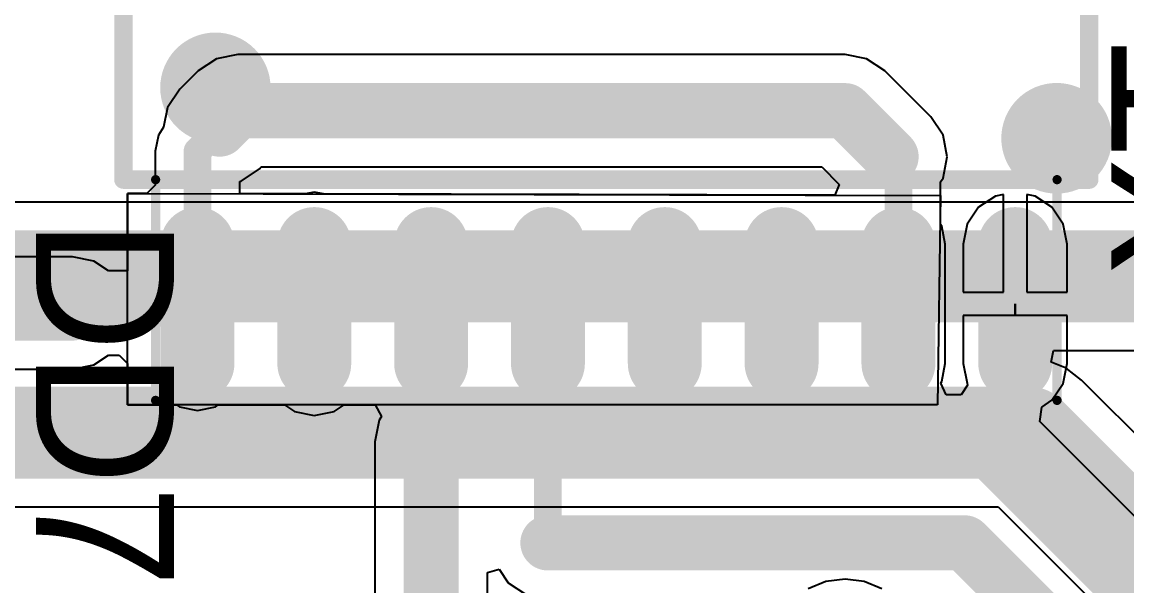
# Model space of a CAD drawing. Header units: millimetres. Extents: x -37 to 96, y -3 to 87.
# Drawn here: x 54.35 to 66.36, y 42.13 to 48.26 of the extents above; entities that cross this region are included whole.
import ezdxf

# ---------------------------------------------------------------- set-up
doc = ezdxf.new("R2010")
doc.units = ezdxf.units.MM
for name, color, linetype in [('BottomLayer', 5, 'Continuous'), ('BottomSolder', 6, 'Continuous'), ('Mechanical13', 56, 'Continuous'), ('MultiLayer', 9, 'Continuous'), ('TopLayer', 1, 'Continuous'), ('TopOverlay', 2, 'Continuous'), ('TopPaste', 8, 'Continuous'), ('TopSolder', 216, 'Continuous'), ('ViaHoleLayer', 16, 'Continuous')]:
    doc.layers.add(name, color=color, linetype=linetype)

# ---------------------------------------------------------------- blocks, each defined once
blk = doc.blocks.new('ADUM_SOIC_24')
at = {"layer": 'Mechanical13', "const_width": 0.0999998}
for points in [[(-1.05000044, 0.4550003599999999), (1.34999984, 0.4550003599999999)], [(-1.05000044, 0.4550003599999999), (-1.05000044, -9.34500036)], [(8.150001479999998, 0.4550003599999999), (10.55000176, 0.4550003599999999)], [(10.55000176, 0.4550003599999999), (10.55000176, -9.34500036)], [(-1.05000044, -9.34500036), (1.34999984, -9.34500036)], [(8.150001479999998, -9.34500036), (10.55000176, -9.34500036)]]:
    blk.add_lwpolyline(points, dxfattribs=at)
at = {"layer": 'Mechanical13', "const_width": 0.0499999}
for points in [[(-1.07499912, 0.4550003599999999, 1), (-1.02500176, 0.4550003599999999, 1)], [(-1.07499912, 0.4550003599999999, 1), (-1.02500176, 0.4550003599999999, 1)], [(1.32500116, 0.4550003599999999, 1), (1.37499852, 0.4550003599999999, 1)], [(8.125002799999999, 0.4550003599999999, 1), (8.17500016, 0.4550003599999999, 1)], [(10.52500308, 0.4550003599999999, 1), (10.57500044, 0.4550003599999999, 1)], [(10.52500308, 0.4550003599999999, 1), (10.57500044, 0.4550003599999999, 1)], [(-1.07499912, -9.34500036, 1), (-1.02500176, -9.34500036, 1)], [(-1.07499912, -9.34500036, 1), (-1.02500176, -9.34500036, 1)], [(1.32500116, -9.34500036, 1), (1.37499852, -9.34500036, 1)], [(8.125002799999999, -9.34500036, 1), (8.17500016, -9.34500036, 1)], [(10.52500308, -9.34500036, 1), (10.57500044, -9.34500036, 1)], [(10.52500308, -9.34500036, 1), (10.57500044, -9.34500036, 1)]]:
    blk.add_lwpolyline(points, format="xyb", close=True, dxfattribs=at)
at = {"layer": 'TopLayer', "const_width": 0.5999987999999999}
for points in [[(-0.6499986999999999, 0), (0.6499986999999999, 0)], [(8.85000008, 0), (10.14999748, 0)], [(-0.6499986999999999, -1.27), (0.6499986999999999, -1.27)], [(8.85000008, -1.27), (10.14999748, -1.27)], [(-0.6499986999999999, -2.54), (0.6499986999999999, -2.54)], [(8.85000008, -2.54), (10.14999748, -2.54)], [(-0.6499986999999999, -3.81), (0.6499986999999999, -3.81)], [(8.85000008, -3.81), (10.14999748, -3.81)], [(-0.6499986999999999, -5.08), (0.6499986999999999, -5.08)], [(8.85000008, -5.08), (10.14999748, -5.08)], [(-0.6499986999999999, -6.35), (0.6499986999999999, -6.35)], [(8.85000008, -6.35), (10.14999748, -6.35)], [(-0.6499986999999999, -7.619999999999999), (0.6499986999999999, -7.619999999999999)], [(8.85000008, -7.619999999999999), (10.14999748, -7.619999999999999)], [(-0.6499986999999999, -8.889999999999999), (0.6499986999999999, -8.889999999999999)], [(8.85000008, -8.889999999999999), (10.14999748, -8.889999999999999)]]:
    blk.add_lwpolyline(points, dxfattribs=at)
at = {"layer": 'TopLayer', "const_width": 0.2999994}
for points in [[(-0.7999984, 0, 1), (-0.499999, 0, 1)], [(0.499999, 0, 1), (0.7999984, 0, 1)], [(8.700000379999999, 0, 1), (8.99999978, 0, 1)], [(9.99999778, 0, 1), (10.29999718, 0, 1)], [(-0.7999984, -1.27, 1), (-0.499999, -1.27, 1)], [(0.499999, -1.27, 1), (0.7999984, -1.27, 1)], [(8.700000379999999, -1.27, 1), (8.99999978, -1.27, 1)], [(9.99999778, -1.27, 1), (10.29999718, -1.27, 1)], [(-0.7999984, -2.54, 1), (-0.499999, -2.54, 1)], [(0.499999, -2.54, 1), (0.7999984, -2.54, 1)], [(8.700000379999999, -2.54, 1), (8.99999978, -2.54, 1)], [(9.99999778, -2.54, 1), (10.29999718, -2.54, 1)], [(-0.7999984, -3.81, 1), (-0.499999, -3.81, 1)], [(0.499999, -3.81, 1), (0.7999984, -3.81, 1)], [(8.700000379999999, -3.81, 1), (8.99999978, -3.81, 1)], [(9.99999778, -3.81, 1), (10.29999718, -3.81, 1)], [(-0.7999984, -5.08, 1), (-0.499999, -5.08, 1)], [(0.499999, -5.08, 1), (0.7999984, -5.08, 1)], [(8.700000379999999, -5.08, 1), (8.99999978, -5.08, 1)], [(9.99999778, -5.08, 1), (10.29999718, -5.08, 1)], [(-0.7999984, -6.35, 1), (-0.499999, -6.35, 1)], [(0.499999, -6.35, 1), (0.7999984, -6.35, 1)], [(8.700000379999999, -6.35, 1), (8.99999978, -6.35, 1)], [(9.99999778, -6.35, 1), (10.29999718, -6.35, 1)], [(-0.7999984, -7.619999999999999, 1), (-0.499999, -7.619999999999999, 1)], [(0.499999, -7.619999999999999, 1), (0.7999984, -7.619999999999999, 1)], [(8.700000379999999, -7.619999999999999, 1), (8.99999978, -7.619999999999999, 1)], [(9.99999778, -7.619999999999999, 1), (10.29999718, -7.619999999999999, 1)], [(-0.7999984, -8.889999999999999, 1), (-0.499999, -8.889999999999999, 1)], [(0.499999, -8.889999999999999, 1), (0.7999984, -8.889999999999999, 1)], [(8.700000379999999, -8.889999999999999, 1), (8.99999978, -8.889999999999999, 1)], [(9.99999778, -8.889999999999999, 1), (10.29999718, -8.889999999999999, 1)]]:
    blk.add_lwpolyline(points, format="xyb", close=True, dxfattribs=at)
at = {"layer": 'TopOverlay', "const_width": 0.1999996}
for points in [[(1.34999984, 0.80499966), (1.34999984, -9.694999659999999)], [(1.34999984, 0.80499966), (8.14999894, 0.80499966)], [(8.14999894, 0.80499966), (8.14999894, -9.694999659999999)], [(1.34999984, -9.694999659999999), (8.14999894, -9.694999659999999)]]:
    blk.add_lwpolyline(points, dxfattribs=at)
at = {"layer": 'TopOverlay'}
for points, const_width in [([(1.29999994, 0.80499966, 1), (1.39999974, 0.80499966, 1)], 0.0999998), ([(1.29999994, 0.80499966, 1), (1.39999974, 0.80499966, 1)], 0.0999998), ([(8.09999904, 0.80499966, 1), (8.199998840000001, 0.80499966, 1)], 0.0999998), ([(8.09999904, 0.80499966, 1), (8.199998840000001, 0.80499966, 1)], 0.0999998), ([(2.64999978, -0.19500088, 1), (2.05000098, -0.19500088, 1)], 0.5999987999999999), ([(1.90000128, -0.19500088, 1), (2.20000068, -0.19500088, 1)], 0.2999994), ([(2.50000008, -0.19500088, 1), (2.79999948, -0.19500088, 1)], 0.2999994), ([(1.29999994, -9.694999659999999, 1), (1.39999974, -9.694999659999999, 1)], 0.0999998), ([(1.29999994, -9.694999659999999, 1), (1.39999974, -9.694999659999999, 1)], 0.0999998), ([(8.09999904, -9.694999659999999, 1), (8.199998840000001, -9.694999659999999, 1)], 0.0999998), ([(8.09999904, -9.694999659999999, 1), (8.199998840000001, -9.694999659999999, 1)], 0.0999998)]:
    blk.add_lwpolyline(points, format="xyb", close=True, dxfattribs=dict(at, const_width=const_width))
at = {"layer": 'TopPaste', "const_width": 0.5999987999999999}
for points in [[(-0.6499986999999999, 0), (0.6499986999999999, 0)], [(8.85000008, 0), (10.14999748, 0)], [(-0.6499986999999999, -1.27), (0.6499986999999999, -1.27)], [(8.85000008, -1.27), (10.14999748, -1.27)], [(-0.6499986999999999, -2.54), (0.6499986999999999, -2.54)], [(8.85000008, -2.54), (10.14999748, -2.54)], [(-0.6499986999999999, -3.81), (0.6499986999999999, -3.81)], [(8.85000008, -3.81), (10.14999748, -3.81)], [(-0.6499986999999999, -5.08), (0.6499986999999999, -5.08)], [(8.85000008, -5.08), (10.14999748, -5.08)], [(-0.6499986999999999, -6.35), (0.6499986999999999, -6.35)], [(8.85000008, -6.35), (10.14999748, -6.35)], [(-0.6499986999999999, -7.619999999999999), (0.6499986999999999, -7.619999999999999)], [(8.85000008, -7.619999999999999), (10.14999748, -7.619999999999999)], [(-0.6499986999999999, -8.889999999999999), (0.6499986999999999, -8.889999999999999)], [(8.85000008, -8.889999999999999), (10.14999748, -8.889999999999999)]]:
    blk.add_lwpolyline(points, dxfattribs=at)
at = {"layer": 'TopPaste', "const_width": 0.2999994}
for points in [[(-0.7999984, 0, 1), (-0.499999, 0, 1)], [(0.499999, 0, 1), (0.7999984, 0, 1)], [(8.700000379999999, 0, 1), (8.99999978, 0, 1)], [(9.99999778, 0, 1), (10.29999718, 0, 1)], [(-0.7999984, -1.27, 1), (-0.499999, -1.27, 1)], [(0.499999, -1.27, 1), (0.7999984, -1.27, 1)], [(8.700000379999999, -1.27, 1), (8.99999978, -1.27, 1)], [(9.99999778, -1.27, 1), (10.29999718, -1.27, 1)], [(-0.7999984, -2.54, 1), (-0.499999, -2.54, 1)], [(0.499999, -2.54, 1), (0.7999984, -2.54, 1)], [(8.700000379999999, -2.54, 1), (8.99999978, -2.54, 1)], [(9.99999778, -2.54, 1), (10.29999718, -2.54, 1)], [(-0.7999984, -3.81, 1), (-0.499999, -3.81, 1)], [(0.499999, -3.81, 1), (0.7999984, -3.81, 1)], [(8.700000379999999, -3.81, 1), (8.99999978, -3.81, 1)], [(9.99999778, -3.81, 1), (10.29999718, -3.81, 1)], [(-0.7999984, -5.08, 1), (-0.499999, -5.08, 1)], [(0.499999, -5.08, 1), (0.7999984, -5.08, 1)], [(8.700000379999999, -5.08, 1), (8.99999978, -5.08, 1)], [(9.99999778, -5.08, 1), (10.29999718, -5.08, 1)], [(-0.7999984, -6.35, 1), (-0.499999, -6.35, 1)], [(0.499999, -6.35, 1), (0.7999984, -6.35, 1)], [(8.700000379999999, -6.35, 1), (8.99999978, -6.35, 1)], [(9.99999778, -6.35, 1), (10.29999718, -6.35, 1)], [(-0.7999984, -7.619999999999999, 1), (-0.499999, -7.619999999999999, 1)], [(0.499999, -7.619999999999999, 1), (0.7999984, -7.619999999999999, 1)], [(8.700000379999999, -7.619999999999999, 1), (8.99999978, -7.619999999999999, 1)], [(9.99999778, -7.619999999999999, 1), (10.29999718, -7.619999999999999, 1)], [(-0.7999984, -8.889999999999999, 1), (-0.499999, -8.889999999999999, 1)], [(0.499999, -8.889999999999999, 1), (0.7999984, -8.889999999999999, 1)], [(8.700000379999999, -8.889999999999999, 1), (8.99999978, -8.889999999999999, 1)], [(9.99999778, -8.889999999999999, 1), (10.29999718, -8.889999999999999, 1)]]:
    blk.add_lwpolyline(points, format="xyb", close=True, dxfattribs=at)
at = {"layer": 'TopSolder', "const_width": 0.8031987999999999}
for points in [[(-0.6499986999999999, 0), (0.6499986999999999, 0)], [(8.85000008, 0), (10.14999748, 0)], [(-0.6499986999999999, -1.27), (0.6499986999999999, -1.27)], [(8.85000008, -1.27), (10.14999748, -1.27)], [(-0.6499986999999999, -2.54), (0.6499986999999999, -2.54)], [(8.85000008, -2.54), (10.14999748, -2.54)], [(-0.6499986999999999, -3.81), (0.6499986999999999, -3.81)], [(8.85000008, -3.81), (10.14999748, -3.81)], [(-0.6499986999999999, -5.08), (0.6499986999999999, -5.08)], [(8.85000008, -5.08), (10.14999748, -5.08)], [(-0.6499986999999999, -6.35), (0.6499986999999999, -6.35)], [(8.85000008, -6.35), (10.14999748, -6.35)], [(-0.6499986999999999, -7.619999999999999), (0.6499986999999999, -7.619999999999999)], [(8.85000008, -7.619999999999999), (10.14999748, -7.619999999999999)], [(-0.6499986999999999, -8.889999999999999), (0.6499986999999999, -8.889999999999999)], [(8.85000008, -8.889999999999999), (10.14999748, -8.889999999999999)]]:
    blk.add_lwpolyline(points, dxfattribs=at)
at = {"layer": 'TopSolder', "const_width": 0.4015993999999999}
for points in [[(-0.8507984, 0, 1), (-0.449199, 0, 1)], [(0.449199, 0, 1), (0.8507984, 0, 1)], [(8.64920038, 0, 1), (9.05079978, 0, 1)], [(9.94919778, 0, 1), (10.35079718, 0, 1)], [(-0.8507984, -1.27, 1), (-0.449199, -1.27, 1)], [(0.449199, -1.27, 1), (0.8507984, -1.27, 1)], [(8.64920038, -1.27, 1), (9.05079978, -1.27, 1)], [(9.94919778, -1.27, 1), (10.35079718, -1.27, 1)], [(-0.8507984, -2.54, 1), (-0.449199, -2.54, 1)], [(0.449199, -2.54, 1), (0.8507984, -2.54, 1)], [(8.64920038, -2.54, 1), (9.05079978, -2.54, 1)], [(9.94919778, -2.54, 1), (10.35079718, -2.54, 1)], [(-0.8507984, -3.81, 1), (-0.449199, -3.81, 1)], [(0.449199, -3.81, 1), (0.8507984, -3.81, 1)], [(8.64920038, -3.81, 1), (9.05079978, -3.81, 1)], [(9.94919778, -3.81, 1), (10.35079718, -3.81, 1)], [(-0.8507984, -5.08, 1), (-0.449199, -5.08, 1)], [(0.449199, -5.08, 1), (0.8507984, -5.08, 1)], [(8.64920038, -5.08, 1), (9.05079978, -5.08, 1)], [(9.94919778, -5.08, 1), (10.35079718, -5.08, 1)], [(-0.8507984, -6.35, 1), (-0.449199, -6.35, 1)], [(0.449199, -6.35, 1), (0.8507984, -6.35, 1)], [(8.64920038, -6.35, 1), (9.05079978, -6.35, 1)], [(9.94919778, -6.35, 1), (10.35079718, -6.35, 1)], [(-0.8507984, -7.619999999999999, 1), (-0.449199, -7.619999999999999, 1)], [(0.449199, -7.619999999999999, 1), (0.8507984, -7.619999999999999, 1)], [(8.64920038, -7.619999999999999, 1), (9.05079978, -7.619999999999999, 1)], [(9.94919778, -7.619999999999999, 1), (10.35079718, -7.619999999999999, 1)], [(-0.8507984, -8.889999999999999, 1), (-0.449199, -8.889999999999999, 1)], [(0.449199, -8.889999999999999, 1), (0.8507984, -8.889999999999999, 1)], [(8.64920038, -8.889999999999999, 1), (9.05079978, -8.889999999999999, 1)], [(9.94919778, -8.889999999999999, 1), (10.35079718, -8.889999999999999, 1)]]:
    blk.add_lwpolyline(points, format="xyb", close=True, dxfattribs=at)

msp = doc.modelspace()

# ---------------------------------------------------------------- linework, layer by layer
at = {"layer": 'BottomLayer'}
for p, q in [((74.29999872, 46.30690256), (47.80000092, 46.30690256)), ((65.54097128, 44.56609831999999), (65.56623158, 44.69309832)), ((65.56623158, 44.69309832), (71.49309806, 44.69309832)), ((65.70345254, 44.49879593999999), (65.54097128, 44.56609831999999)), ((65.87056676, 44.37056404), (65.70345254, 44.49879593999999)), ((70.77056458, 39.47056622), (65.87056676, 44.37056404)), ((53.73422832, 42.99309664), (64.96577304, 42.99309664)), ((64.96577304, 42.99309664), (69.39309718, 38.56577249999999)), ((63.09115906, 42.17940763999999), (62.8994551, 42.10000216)), ((63.30000039999999, 42.20690314), (63.09115906, 42.17940763999999)), ((63.50884174, 42.17940763999999), (63.30000039999999, 42.20690314)), ((63.7005457, 42.10000216), (63.50884174, 42.17940763999999))]:
    msp.add_line(p, q, dxfattribs=at)
at = {"layer": 'BottomLayer', "const_width": 0.499999}
for points in [[(65.34999121999999, 46.99998982, 1), (65.84999022, 46.99998982, 1)], [(65.05000197999999, 43.79999876, 1), (65.55000098000001, 43.79999876, 1)], [(65.05000197999999, 43.79999876, 1), (65.55000098000001, 43.79999876, 1)]]:
    msp.add_lwpolyline(points, format="xyb", close=True, dxfattribs=at)
at = {"layer": 'BottomLayer', "const_width": 1.00000054}
for points in [[(47.80000092, 45.50000044), (72.30000018, 45.50000044)], [(53.39999988, 43.79999876), (65.30000148, 43.79999876)], [(65.30000148, 43.79999876), (70.1999993, 38.90000094)]]:
    msp.add_lwpolyline(points, dxfattribs=at)
at = {"layer": 'BottomSolder', "const_width": 0.601599}
msp.add_lwpolyline([(65.29919122, 46.99998982, 1), (65.90079021999999, 46.99998982, 1)], format="xyb", close=True, dxfattribs=at)
at = {"layer": 'MultiLayer', "const_width": 0.499999}
msp.add_lwpolyline([(65.34999121999999, 46.99998982, 1), (65.84999022, 46.99998982, 1)], format="xyb", close=True, dxfattribs=at)
at = {"layer": 'TopLayer'}
for p, q in [((56.46588909999999, 47.86518748), (56.26742365999999, 47.73257408)), ((56.69999836, 47.91175329999999), (56.46588909999999, 47.86518748)), ((63.30000039999999, 47.91175329999999), (56.69999836, 47.91175329999999)), ((63.53410966, 47.86518748), (63.30000039999999, 47.91175329999999)), ((63.7325751, 47.73257408), (63.53410966, 47.86518748)), ((56.26742365999999, 47.73257408), (56.06742406, 47.53257447999999)), ((64.2325741, 47.23257508), (63.7325751, 47.73257408)), ((56.06742406, 47.53257447999999), (55.93481066, 47.33410903999999)), ((55.93481066, 47.33410903999999), (55.89209802, 47.11937744)), ((64.3651875, 47.03410709999999), (64.2325741, 47.23257508)), ((55.89209802, 47.11937744), (55.83610879999999, 47.03558284)), ((55.83610879999999, 47.03558284), (55.8011838, 46.86000026)), ((64.41175332, 46.80000038), (64.3651875, 47.03410709999999)), ((55.8011838, 46.86000026), (55.8011838, 46.48992226)), ((64.3651875, 46.56589112), (64.41175332, 46.80000038)), ((56.73410802, 46.53481168), (56.93257346, 46.66742508)), ((56.93257346, 46.66742508), (56.95339384, 46.68824546)), ((56.95339384, 46.68824546), (63.04660492, 46.68824546)), ((63.04660492, 46.68824546), (63.23768912, 46.49716126)), ((55.8011838, 46.48992226), (55.71125764, 46.40023994)), ((56.71881467999999, 46.53176876), (56.73410802, 46.53481168)), ((56.71881467999999, 46.39749928), (56.71881467999999, 46.53176876)), ((63.23768912, 46.49716126), (63.18892873999999, 46.37989454)), ((64.33881468, 46.52642205999999), (64.3651875, 46.56589112)), ((64.33881468, 46.06330894), (64.33881468, 46.52642205999999)), ((55.49952069999999, 44.10000578), (55.5006256, 46.40081398)), ((55.5006256, 46.40081398), (55.50022173999999, 45.55881668)), ((55.5006256, 46.40081398), (64.33881468, 46.37676526)), ((55.71125764, 46.40023994), (55.5006256, 46.40081398)), ((57.43298901999999, 46.39555618), (56.71881467999999, 46.39749928)), ((57.52999924, 46.41485256), (57.43298901999999, 46.39555618)), ((57.62969932, 46.39502023999999), (57.52999924, 46.41485256)), ((63.18892873999999, 46.37989454), (57.62969932, 46.39502023999999)), ((64.33881468, 46.37676526), (64.30579976, 44.1000007)), ((64.93384016, 46.37185544), (64.75058678, 46.24941219999999)), ((65.02300432, 46.38959225999999), (64.93384016, 46.37185544)), ((65.02300432, 45.32699088), (65.02300432, 46.38959225999999)), ((65.36615832, 46.37185544), (65.27700432, 46.38958972)), ((65.27700432, 46.38958972), (65.27700432, 45.32699088)), ((65.5494117, 46.24941219999999), (65.36615832, 46.37185544)), ((64.75058678, 46.24941219999999), (64.62814354, 46.06615882)), ((65.67185493999999, 46.06615882), (65.5494117, 46.24941219999999)), ((64.3509889, 46.04508952), (64.33881468, 46.06330894)), ((64.38979502, 45.84999974), (64.3509889, 46.04508952)), ((64.62814354, 46.06615882), (64.58514641999999, 45.84999974)), ((65.71485206, 45.84999974), (65.67185493999999, 46.06615882)), ((64.38979502, 44.55000233999999), (64.38979502, 45.84999974)), ((64.58514641999999, 45.84999974), (64.58514641999999, 45.32699088)), ((65.71485206, 45.32699088), (65.71485206, 45.84999974)), ((54.89999687999999, 45.71175516), (53.14999784, 45.71175516)), ((55.13410614, 45.66518934), (54.89999687999999, 45.71175516)), ((55.29330063999999, 45.55881668), (55.13410614, 45.66518934)), ((55.50022173999999, 45.55881668), (55.29330063999999, 45.55881668)), ((64.58514641999999, 45.32699088), (65.02300432, 45.32699088)), ((65.27700432, 45.32699088), (65.71485206, 45.32699088)), ((65.15000432, 45.07299088), (65.15000432, 45.19999087999999)), ((65.15000432, 45.19999087999999), (65.15000432, 45.19999087999999)), ((65.15000432, 45.19999087999999), (65.15000432, 45.07299088)), ((65.15000432, 45.07299088), (64.58514641999999, 45.07299088)), ((64.58514641999999, 45.07299088), (64.58514641999999, 44.55000233999999)), ((65.71485206, 45.07299088), (65.15000432, 45.07299088)), ((65.71485206, 44.55000233999999), (65.71485206, 45.07299088)), ((55.13410614, 44.53481314), (55.29330063999999, 44.6411858)), ((55.29330063999999, 44.6411858), (55.40995522, 44.6411858)), ((55.40995522, 44.6411858), (55.4997366, 44.55136124)), ((53.14999784, 44.48824731999999), (54.89999687999999, 44.48824731999999)), ((54.89999687999999, 44.48824731999999), (55.13410614, 44.53481314)), ((55.4997366, 44.55136124), (55.49952069999999, 44.10000578)), ((64.3509889, 44.35491256), (64.38979502, 44.55000233999999)), ((64.58514641999999, 44.55000233999999), (64.62716564, 44.33875308)), ((65.67185493999999, 44.33384325999999), (65.71485206, 44.55000233999999)), ((64.34019135999999, 44.33875308), (64.3509889, 44.35491256)), ((64.40051636, 44.21175307999999), (64.34019135999999, 44.33875308)), ((64.62716564, 44.33875308), (64.629538, 44.31616994)), ((65.5494117, 44.15058988), (65.67185493999999, 44.33384325999999)), ((64.56234484, 44.21175307999999), (64.40051636, 44.21175307999999)), ((64.629538, 44.31616994), (64.56234484, 44.21175307999999)), ((64.30579976, 44.1000007), (55.49952069999999, 44.10000578)), ((55.49952069999999, 44.10000578), (56.0334922, 44.10000578)), ((56.0334922, 44.10000578), (56.06490946, 44.07901268)), ((56.06490946, 44.07901268), (56.25999923999999, 44.04020655999999)), ((56.25999923999999, 44.04020655999999), (56.45508902, 44.07901268)), ((56.45508902, 44.07901268), (56.48650628, 44.10000578)), ((56.48650628, 44.10000578), (57.20629402, 44.10000578)), ((57.20629402, 44.10000578), (57.31384015999999, 44.02814664)), ((57.74615832, 44.02814664), (57.85370445999999, 44.10000324)), ((57.85370445999999, 44.10000324), (58.19291892, 44.10000324)), ((58.19291892, 44.10000324), (58.26080042, 43.97300324)), ((65.44003676, 44.077509), (65.5494117, 44.15058988)), ((57.31384015999999, 44.02814664), (57.52999924, 43.98514952)), ((57.52999924, 43.98514952), (57.74615832, 44.02814664)), ((58.26080042, 43.97300324), (58.23481114, 43.93410822)), ((65.41892936, 43.91901046), (65.44003676, 44.077509)), ((58.23481114, 43.93410822), (58.18824531999999, 43.69999895999999)), ((66.4612463, 42.87669352), (65.41892936, 43.91901046)), ((58.18824531999999, 43.69999895999999), (58.18824531999999, 40.20000088)), ((59.41175315999999, 42.27656772), (59.53875316, 42.31509444)), ((59.53875316, 42.31509444), (59.63742454, 42.16742646)), ((59.41175315999999, 40.45339636), (59.41175315999999, 42.27656772)), ((59.63742454, 42.16742646), (59.83588998, 42.03481306))]:
    msp.add_line(p, q, dxfattribs=at)
for points, const_width in [([(56.49999876, 47.09999978), (56.69999836, 47.29999938)], 0.5999987999999999), ([(56.69999836, 47.29999938), (63.30000039999999, 47.29999938)], 0.5999987999999999), ([(63.30000039999999, 47.29999938), (63.79999939999999, 46.80000038)], 0.5999987999999999), ([(56.25999923999999, 46.86000026), (56.49999876, 47.09999978)], 0.2999994), ([(56.25999923999999, 45.20000104), (56.25999923999999, 46.86000026)], 0.2999994), ([(63.79999939999999, 46.80000038), (63.87999924, 46.72000054)], 0.2999994), ([(63.87999924, 45.20000104), (63.87999924, 46.72000054)], 0.2999994), ([(52.19999974, 45.10000124), (54.89999687999999, 45.10000124)], 0.5999987999999999), ([(56.15999943999999, 45.10000124), (56.25999923999999, 45.20000104)], 0.2999994), ([(58.79999924, 43.69999895999999), (58.79999924, 45.20000104)], 0.2999994), ([(60.06999923999999, 42.60000116), (60.06999923999999, 45.20000104)], 0.2999994), ([(61.33999924, 43.85999863999999), (61.33999924, 45.20000104)], 0.2999994), ([(54.89999687999999, 45.10000124), (56.15999943999999, 45.10000124)], 0.2999994), ([(58.79999924, 40.20000088), (58.79999924, 43.69999895999999)], 0.5999987999999999), ([(61.33999924, 43.85999863999999), (61.59999872, 43.59999916)], 0.2999994), ([(62.00000046, 43.59999916), (64.87279126, 43.59999916)], 0.5999987999999999), ([(64.87279126, 43.59999916), (66.75000112, 41.7227893)], 0.5999987999999999), ([(61.59999872, 43.59999916), (62.00000046, 43.59999916)], 0.2999994), ([(60.06999923999999, 42.60000116), (64.60000034, 42.60000116)], 0.5999987999999999), ([(64.60000034, 42.60000116), (65.70000068, 41.50000082)], 0.5999987999999999)]:
    msp.add_lwpolyline(points, dxfattribs=dict(at, const_width=const_width))
for points, const_width in [([(56.54999866, 47.29999938, 1), (56.84999806, 47.29999938, 1)], 0.2999994), ([(56.54999866, 47.29999938, 1), (56.84999806, 47.29999938, 1)], 0.2999994), ([(63.15000069999999, 47.29999938, 1), (63.4500001, 47.29999938, 1)], 0.2999994), ([(63.15000069999999, 47.29999938, 1), (63.4500001, 47.29999938, 1)], 0.2999994), ([(65.34999121999999, 46.99998982, 1), (65.84999022, 46.99998982, 1)], 0.499999), ([(56.34999905999999, 47.09999978, 1), (56.64999846, 47.09999978, 1)], 0.2999994), ([(56.42500018, 47.09999978, 1), (56.57499734, 47.09999978, 1)], 0.1499997), ([(63.6499997, 46.80000038, 1), (63.9499991, 46.80000038, 1)], 0.2999994), ([(56.18500066, 46.86000026, 1), (56.33499782000001, 46.86000026, 1)], 0.1499997), ([(56.18500066, 46.86000026, 1), (56.33499782000001, 46.86000026, 1)], 0.1499997), ([(63.72500082, 46.80000038, 1), (63.87499798, 46.80000038, 1)], 0.1499997), ([(63.80500066, 46.72000054, 1), (63.95499782, 46.72000054, 1)], 0.1499997), ([(63.80500066, 46.72000054, 1), (63.95499782, 46.72000054, 1)], 0.1499997), ([(54.74999717999999, 45.10000124, 1), (55.04999658, 45.10000124, 1)], 0.2999994), ([(56.18500066, 45.20000104, 1), (56.33499782000001, 45.20000104, 1)], 0.1499997), ([(56.18500066, 45.20000104, 1), (56.33499782000001, 45.20000104, 1)], 0.1499997), ([(58.72500065999999, 45.20000104, 1), (58.87499781999999, 45.20000104, 1)], 0.1499997), ([(59.99500066, 45.20000104, 1), (60.14499782, 45.20000104, 1)], 0.1499997), ([(61.26500065999999, 45.20000104, 1), (61.41499782, 45.20000104, 1)], 0.1499997), ([(63.80500066, 45.20000104, 1), (63.95499782, 45.20000104, 1)], 0.1499997), ([(54.8249983, 45.10000124, 1), (54.97499546, 45.10000124, 1)], 0.1499997), ([(56.08500086, 45.10000124, 1), (56.23499802, 45.10000124, 1)], 0.1499997), ([(56.08500086, 45.10000124, 1), (56.23499802, 45.10000124, 1)], 0.1499997), ([(58.64999954, 43.69999895999999, 1), (58.94999893999999, 43.69999895999999, 1)], 0.2999994), ([(61.26500065999999, 43.85999863999999, 1), (61.41499782, 43.85999863999999, 1)], 0.1499997), ([(61.26500065999999, 43.85999863999999, 1), (61.41499782, 43.85999863999999, 1)], 0.1499997), ([(58.72500065999999, 43.69999895999999, 1), (58.87499781999999, 43.69999895999999, 1)], 0.1499997), ([(61.85000075999999, 43.59999916, 1), (62.15000016, 43.59999916, 1)], 0.2999994), ([(64.72279155999999, 43.59999916, 1), (65.02279096, 43.59999916, 1)], 0.2999994), ([(64.72279155999999, 43.59999916, 1), (65.02279096, 43.59999916, 1)], 0.2999994), ([(61.52500014, 43.59999916, 1), (61.67499729999999, 43.59999916, 1)], 0.1499997), ([(61.52500014, 43.59999916, 1), (61.67499729999999, 43.59999916, 1)], 0.1499997), ([(61.92500188, 43.59999916, 1), (62.07499904, 43.59999916, 1)], 0.1499997), ([(59.91999954, 42.60000116, 1), (60.21999894, 42.60000116, 1)], 0.2999994), ([(64.45000064, 42.60000116, 1), (64.75000004, 42.60000116, 1)], 0.2999994), ([(64.45000064, 42.60000116, 1), (64.75000004, 42.60000116, 1)], 0.2999994), ([(59.99500066, 42.60000116, 1), (60.14499782, 42.60000116, 1)], 0.1499997)]:
    msp.add_lwpolyline(points, format="xyb", close=True, dxfattribs=dict(at, const_width=const_width))
at = {"layer": 'TopSolder', "const_width": 0.601599}
msp.add_lwpolyline([(65.29919122, 46.99998982, 1), (65.90079021999999, 46.99998982, 1)], format="xyb", close=True, dxfattribs=at)
at = {"layer": 'ViaHoleLayer', "const_width": 0.2999994}
msp.add_lwpolyline([(65.44999102, 46.99998982, 1), (65.74999042, 46.99998982, 1)], format="xyb", close=True, dxfattribs=at)

# ---------------------------------------------------------------- block references
at = {"rotation": 90}
msp.add_blockref('ADUM_SOIC_24', (56.25999923999999, 45.20000104), dxfattribs=at)

# ---------------------------------------------------------------- texts
at = {"layer": 'TopOverlay'}
for s, rotation, p in [('XTAL1', 90, (67.69455599999999, 45.48126286)), ('DD7', 270, (54.50544343999999, 46.1279367))]:
    msp.add_text(s, height=1.49999954, rotation=rotation, dxfattribs=at).set_placement(p)

doc.saveas('drawing.dxf')
